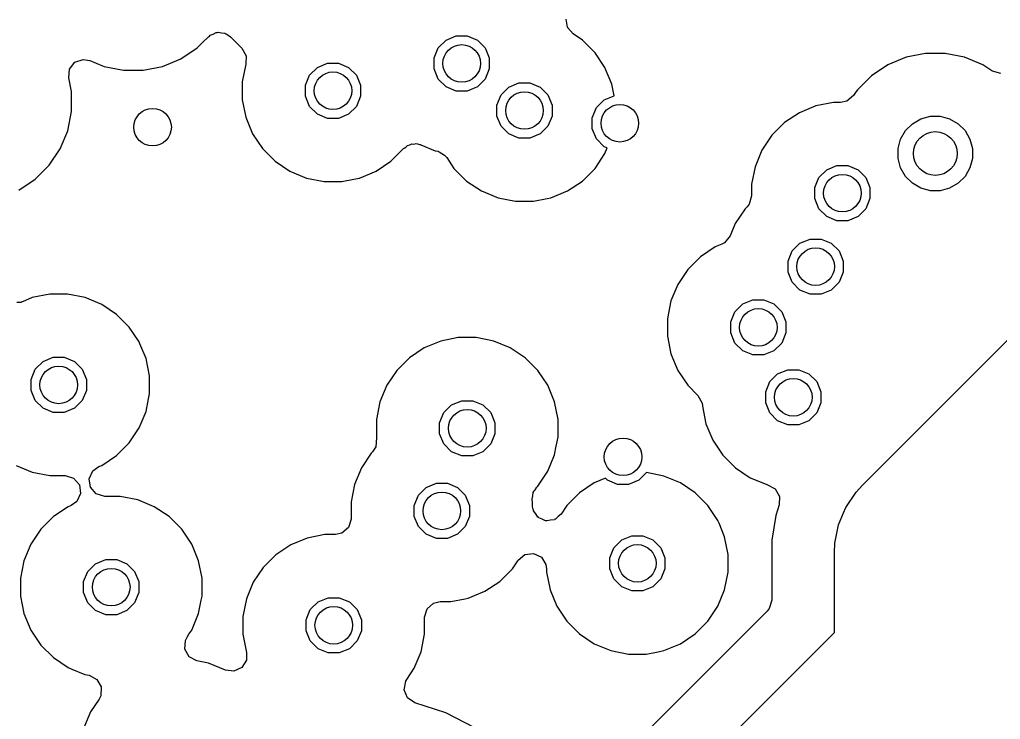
# Model space of a CAD drawing. Header units: inches. Extents: x 5.12 to 6.15, y -4.12 to -1.79.
# Drawn here: x 5.5452 to 5.8537, y -3.2336 to -3.0134 of the extents above; entities that cross this region are included whole.
import ezdxf

# ---------------------------------------------------------------- set-up
doc = ezdxf.new("R2010")
doc.units = ezdxf.units.IN
doc.header["$MEASUREMENT"] = 0
doc.layers.add('In2.Cu', color=33, linetype='CONTINUOUS', true_color=0xce7d2c)

msp = doc.modelspace()

# ---------------------------------------------------------------- linework, layer by layer
at = {"layer": 'In2.Cu', "linetype": 'CONTINUOUS'}
for p, q in [((5.71736, -3.01451), (5.71714, -3.01328)), ((5.60734, -3.01747), (5.60767, -3.01734)), ((5.60767, -3.01734), (5.60869, -3.01756)), ((5.71751, -3.01575), (5.71736, -3.01451)), ((5.7176, -3.01585), (5.71751, -3.01575)), ((5.71762, -3.01598), (5.7176, -3.01585)), ((5.71848, -3.0169), (5.71762, -3.01598)), ((5.71928, -3.01786), (5.71848, -3.0169)), ((5.81028, -3.15991), (5.95386, -3.01633)), ((5.60274, -3.02059), (5.60457, -3.01876)), ((5.60457, -3.01876), (5.60488, -3.01859)), ((5.60488, -3.01859), (5.60509, -3.0183)), ((5.60509, -3.0183), (5.60607, -3.01794)), ((5.60607, -3.01794), (5.60698, -3.01744)), ((5.60698, -3.01744), (5.60734, -3.01747)), ((5.60869, -3.01756), (5.60972, -3.01764)), ((5.60972, -3.01764), (5.61008, -3.01787)), ((5.61008, -3.01787), (5.61036, -3.01793)), ((5.61036, -3.01793), (5.61147, -3.01876)), ((5.61147, -3.01876), (5.61512, -3.02241)), ((5.67689, -3.02224), (5.67933, -3.0198)), ((5.67933, -3.0198), (5.68252, -3.01848)), ((5.68252, -3.01848), (5.68598, -3.01848)), ((5.68598, -3.01848), (5.68917, -3.0198)), ((5.68917, -3.0198), (5.69162, -3.02224)), ((5.72221, -3.01981), (5.71928, -3.01786)), ((5.72619, -3.02379), (5.72221, -3.01981)), ((5.59588, -3.02573), (5.60104, -3.02228)), ((5.60104, -3.02228), (5.60274, -3.02059)), ((5.61512, -3.02241), (5.61644, -3.02483)), ((5.67556, -3.02544), (5.67689, -3.02224)), ((5.69162, -3.02224), (5.69294, -3.02544)), ((5.56258, -3.02681), (5.56518, -3.0259)), ((5.56518, -3.0259), (5.56731, -3.02626)), ((5.56731, -3.02626), (5.57121, -3.02788)), ((5.59014, -3.02811), (5.59588, -3.02573)), ((5.61644, -3.02483), (5.61634, -3.02728)), ((5.67556, -3.02889), (5.67556, -3.02544)), ((5.69294, -3.02544), (5.69294, -3.02889)), ((5.72931, -3.02847), (5.72619, -3.02379)), ((5.72619, -3.02379), (5.72619, -3.02379)), ((5.82403, -3.02521), (5.81829, -3.02759)), ((5.83012, -3.024), (5.82403, -3.02521)), ((5.82403, -3.02521), (5.82403, -3.02521)), ((5.83632, -3.024), (5.83012, -3.024)), ((5.83012, -3.024), (5.83012, -3.024)), ((5.84241, -3.02521), (5.83632, -3.024)), ((5.83632, -3.024), (5.83632, -3.024)), ((5.84815, -3.02759), (5.84241, -3.02521)), ((5.84241, -3.02521), (5.84241, -3.02521)), ((5.56065, -3.03173), (5.56089, -3.02899)), ((5.56089, -3.02899), (5.56258, -3.02681)), ((5.57121, -3.02788), (5.57176, -3.02811)), ((5.57176, -3.02811), (5.57785, -3.02932)), ((5.57785, -3.02932), (5.57785, -3.02932)), ((5.57785, -3.02932), (5.57785, -3.02932)), ((5.57785, -3.02932), (5.58405, -3.02932)), ((5.58405, -3.02932), (5.59014, -3.02811)), ((5.58405, -3.02932), (5.58405, -3.02932)), ((5.6163, -3.02743), (5.6152, -3.03295)), ((5.61634, -3.02728), (5.6163, -3.02743)), ((5.6364, -3.03084), (5.63884, -3.0284)), ((5.63884, -3.0284), (5.64204, -3.02708)), ((5.64204, -3.02708), (5.64549, -3.02708)), ((5.64549, -3.02708), (5.64869, -3.0284)), ((5.64869, -3.0284), (5.65113, -3.03084)), ((5.67689, -3.03209), (5.67556, -3.02889)), ((5.69294, -3.02889), (5.69162, -3.03209)), ((5.72951, -3.02895), (5.72931, -3.02847)), ((5.72931, -3.02847), (5.72931, -3.02847)), ((5.73147, -3.03367), (5.72951, -3.02895)), ((5.81829, -3.02759), (5.81313, -3.03104)), ((5.81829, -3.02759), (5.81829, -3.02759)), ((5.85105, -3.02953), (5.84815, -3.02759)), ((5.84815, -3.02759), (5.84815, -3.02759)), ((5.8512, -3.02963), (5.85105, -3.02953)), ((5.85385, -3.03035), (5.8512, -3.02963)), ((5.56151, -3.03605), (5.56065, -3.03173)), ((5.63508, -3.03404), (5.6364, -3.03084)), ((5.65113, -3.03084), (5.65245, -3.03404)), ((5.67933, -3.03453), (5.67689, -3.03209)), ((5.69162, -3.03209), (5.68917, -3.03453)), ((5.81313, -3.03104), (5.80874, -3.03543)), ((5.81313, -3.03104), (5.81313, -3.03104)), ((5.6152, -3.03295), (5.6152, -3.03295)), ((5.6152, -3.03295), (5.6152, -3.03858)), ((5.63508, -3.03749), (5.63508, -3.03404)), ((5.65245, -3.03404), (5.65245, -3.03749)), ((5.68252, -3.03585), (5.67933, -3.03453)), ((5.68598, -3.03585), (5.68252, -3.03585)), ((5.68917, -3.03453), (5.68598, -3.03585)), ((5.69663, -3.03708), (5.69908, -3.03463)), ((5.69908, -3.03463), (5.70227, -3.03331)), ((5.70227, -3.03331), (5.70573, -3.03331)), ((5.70573, -3.03331), (5.70892, -3.03463)), ((5.70892, -3.03463), (5.71137, -3.03708)), ((5.7322, -3.03734), (5.73147, -3.03367)), ((5.73147, -3.03367), (5.73147, -3.03367)), ((5.73147, -3.03367), (5.73147, -3.03367)), ((5.80874, -3.03543), (5.80833, -3.03605)), ((5.56151, -3.04225), (5.56151, -3.03605)), ((5.56151, -3.03605), (5.56151, -3.03605)), ((5.6152, -3.03858), (5.6152, -3.03858)), ((5.6152, -3.03858), (5.6152, -3.03858)), ((5.6152, -3.03858), (5.6163, -3.0441)), ((5.6364, -3.04069), (5.63508, -3.03749)), ((5.65245, -3.03749), (5.65113, -3.04069)), ((5.69531, -3.04027), (5.69663, -3.03708)), ((5.71137, -3.03708), (5.71269, -3.04027)), ((5.72663, -3.04108), (5.72908, -3.03863)), ((5.72908, -3.03863), (5.7322, -3.03734)), ((5.80751, -3.03727), (5.8054, -3.03903)), ((5.80833, -3.03605), (5.80751, -3.03727)), ((5.63884, -3.04313), (5.6364, -3.04069)), ((5.65113, -3.04069), (5.64869, -3.04313)), ((5.69531, -3.04373), (5.69531, -3.04027)), ((5.71269, -3.04027), (5.71269, -3.04373)), ((5.72531, -3.04427), (5.72663, -3.04108)), ((5.79567, -3.04053), (5.79047, -3.04269)), ((5.80119, -3.03944), (5.79567, -3.04053)), ((5.79567, -3.04053), (5.79567, -3.04053)), ((5.80345, -3.03944), (5.80119, -3.03944)), ((5.8054, -3.03903), (5.80345, -3.03944)), ((5.5603, -3.04834), (5.56151, -3.04225)), ((5.6163, -3.0441), (5.6163, -3.0441)), ((5.6163, -3.0441), (5.61845, -3.04929)), ((5.64204, -3.04445), (5.63884, -3.04313)), ((5.64549, -3.04445), (5.64204, -3.04445)), ((5.64869, -3.04313), (5.64549, -3.04445)), ((5.69663, -3.04692), (5.69531, -3.04373)), ((5.71269, -3.04373), (5.71137, -3.04692)), ((5.72531, -3.04773), (5.72531, -3.04427)), ((5.79047, -3.04269), (5.78579, -3.04581)), ((5.79047, -3.04269), (5.79047, -3.04269)), ((5.82603, -3.04615), (5.8287, -3.04461)), ((5.8287, -3.04461), (5.83168, -3.04381)), ((5.83168, -3.04381), (5.83476, -3.04381)), ((5.83476, -3.04381), (5.83774, -3.04461)), ((5.83774, -3.04461), (5.84041, -3.04615)), ((5.69908, -3.04937), (5.69663, -3.04692)), ((5.71137, -3.04692), (5.70892, -3.04937)), ((5.72663, -3.05092), (5.72531, -3.04773)), ((5.78579, -3.04581), (5.78181, -3.04979)), ((5.78579, -3.04581), (5.78579, -3.04581)), ((5.82385, -3.04833), (5.82603, -3.04615)), ((5.84041, -3.04615), (5.84259, -3.04833)), ((5.55792, -3.05408), (5.5603, -3.04834)), ((5.61845, -3.04929), (5.61845, -3.04929)), ((5.61845, -3.04929), (5.62158, -3.05397)), ((5.70227, -3.05069), (5.69908, -3.04937)), ((5.70573, -3.05069), (5.70227, -3.05069)), ((5.70892, -3.04937), (5.70573, -3.05069)), ((5.72908, -3.05337), (5.72663, -3.05092)), ((5.78181, -3.04979), (5.77869, -3.05447)), ((5.78181, -3.04979), (5.78181, -3.04979)), ((5.82151, -3.05398), (5.82231, -3.051)), ((5.82231, -3.051), (5.82385, -3.04833)), ((5.84259, -3.04833), (5.84413, -3.051)), ((5.84413, -3.051), (5.84493, -3.05398)), ((5.55447, -3.05924), (5.55792, -3.05408)), ((5.62158, -3.05397), (5.62158, -3.05397)), ((5.62158, -3.05397), (5.62556, -3.05795)), ((5.66197, -3.05795), (5.66595, -3.05397)), ((5.66595, -3.05397), (5.6661, -3.05382)), ((5.66595, -3.05397), (5.66595, -3.05397)), ((5.6661, -3.05382), (5.66672, -3.05348)), ((5.66672, -3.05348), (5.66723, -3.05298)), ((5.66723, -3.05298), (5.66791, -3.05284)), ((5.66791, -3.05284), (5.66851, -3.05251)), ((5.66851, -3.05251), (5.66922, -3.05256)), ((5.66922, -3.05256), (5.66992, -3.05241)), ((5.66992, -3.05241), (5.67111, -3.05269)), ((5.67111, -3.05269), (5.67126, -3.0527)), ((5.67126, -3.0527), (5.67128, -3.05271)), ((5.67128, -3.05271), (5.67135, -3.05274)), ((5.67135, -3.05274), (5.67592, -3.05463)), ((5.73004, -3.05376), (5.72908, -3.05337)), ((5.72931, -3.05553), (5.73004, -3.05376)), ((5.82151, -3.05706), (5.82151, -3.05398)), ((5.84493, -3.05398), (5.84493, -3.05706)), ((5.67592, -3.05463), (5.67683, -3.05481)), ((5.67683, -3.05481), (5.67721, -3.05496)), ((5.67721, -3.05496), (5.678, -3.05555)), ((5.678, -3.05555), (5.67887, -3.05601)), ((5.67887, -3.05601), (5.67934, -3.05656)), ((5.67934, -3.05656), (5.67941, -3.05661)), ((5.67941, -3.05661), (5.67943, -3.05667)), ((5.67943, -3.05667), (5.67954, -3.05681)), ((5.67954, -3.05681), (5.68181, -3.06021)), ((5.72619, -3.06021), (5.72931, -3.05553)), ((5.77869, -3.05447), (5.77653, -3.05967)), ((5.77869, -3.05447), (5.77869, -3.05447)), ((5.82231, -3.06004), (5.82151, -3.05706)), ((5.84493, -3.05706), (5.84413, -3.06004)), ((5.55008, -3.06363), (5.55447, -3.05924)), ((5.62556, -3.05795), (5.62556, -3.05795)), ((5.62556, -3.05795), (5.63023, -3.06108)), ((5.65729, -3.06108), (5.66197, -3.05795)), ((5.68181, -3.06021), (5.68579, -3.06419)), ((5.72221, -3.06419), (5.72619, -3.06021)), ((5.77653, -3.05967), (5.77544, -3.06519)), ((5.77653, -3.05967), (5.77653, -3.05967)), ((5.79908, -3.06063), (5.80227, -3.05931)), ((5.80227, -3.05931), (5.80573, -3.05931)), ((5.80573, -3.05931), (5.80892, -3.06063)), ((5.82385, -3.06271), (5.82231, -3.06004)), ((5.84413, -3.06004), (5.84259, -3.06271)), ((5.54492, -3.06708), (5.55008, -3.06363)), ((5.63023, -3.06108), (5.63023, -3.06108)), ((5.63023, -3.06108), (5.63023, -3.06108)), ((5.63023, -3.06108), (5.63543, -3.06323)), ((5.63543, -3.06323), (5.63543, -3.06323)), ((5.63543, -3.06323), (5.63543, -3.06323)), ((5.63543, -3.06323), (5.64095, -3.06433)), ((5.64658, -3.06433), (5.65029, -3.06359)), ((5.65029, -3.06359), (5.6521, -3.06323)), ((5.6521, -3.06323), (5.65729, -3.06108)), ((5.79531, -3.06627), (5.79663, -3.06308)), ((5.79663, -3.06308), (5.79908, -3.06063)), ((5.80892, -3.06063), (5.81137, -3.06308)), ((5.81137, -3.06308), (5.81269, -3.06627)), ((5.82603, -3.06489), (5.82385, -3.06271)), ((5.84259, -3.06271), (5.84041, -3.06489)), ((5.64095, -3.06433), (5.64095, -3.06433)), ((5.64095, -3.06433), (5.64658, -3.06433)), ((5.68579, -3.06419), (5.68579, -3.06419)), ((5.68579, -3.06419), (5.69047, -3.06731)), ((5.71753, -3.06731), (5.72221, -3.06419)), ((5.77544, -3.06519), (5.77544, -3.06886)), ((5.79531, -3.06973), (5.79531, -3.06627)), ((5.81269, -3.06627), (5.81269, -3.06973)), ((5.8287, -3.06643), (5.82603, -3.06489)), ((5.83168, -3.06723), (5.8287, -3.06643)), ((5.83774, -3.06643), (5.83476, -3.06723)), ((5.84041, -3.06489), (5.83774, -3.06643)), ((5.69047, -3.06731), (5.69047, -3.06731)), ((5.69047, -3.06731), (5.69047, -3.06731)), ((5.69047, -3.06731), (5.69567, -3.06947)), ((5.69567, -3.06947), (5.69567, -3.06947)), ((5.69567, -3.06947), (5.69567, -3.06947)), ((5.69567, -3.06947), (5.70119, -3.07056)), ((5.70681, -3.07056), (5.71113, -3.0697)), ((5.71113, -3.0697), (5.71233, -3.06947)), ((5.71233, -3.06947), (5.71753, -3.06731)), ((5.77544, -3.06886), (5.77466, -3.0715)), ((5.79663, -3.07292), (5.79531, -3.06973)), ((5.81269, -3.06973), (5.81137, -3.07292)), ((5.83476, -3.06723), (5.83168, -3.06723)), ((5.70119, -3.07056), (5.70119, -3.07056)), ((5.70119, -3.07056), (5.70681, -3.07056)), ((5.7734, -3.07292), (5.77028, -3.0776)), ((5.77401, -3.07231), (5.7734, -3.07292)), ((5.7734, -3.07292), (5.7734, -3.07292)), ((5.77466, -3.0715), (5.77401, -3.07231)), ((5.79908, -3.07537), (5.79663, -3.07292)), ((5.81137, -3.07292), (5.80892, -3.07537)), ((5.80227, -3.07669), (5.79908, -3.07537)), ((5.80892, -3.07537), (5.80573, -3.07669)), ((5.77028, -3.0776), (5.76868, -3.08145)), ((5.77028, -3.0776), (5.77028, -3.0776)), ((5.80573, -3.07669), (5.80227, -3.07669)), ((5.76868, -3.08145), (5.76696, -3.08359)), ((5.76403, -3.08492), (5.75935, -3.08805)), ((5.76604, -3.08409), (5.76403, -3.08492)), ((5.76403, -3.08492), (5.76403, -3.08492)), ((5.76696, -3.08359), (5.76604, -3.08409)), ((5.78823, -3.0862), (5.79067, -3.08376)), ((5.79067, -3.08376), (5.79386, -3.08244)), ((5.79386, -3.08244), (5.79732, -3.08244)), ((5.79732, -3.08244), (5.80051, -3.08376)), ((5.80051, -3.08376), (5.80296, -3.0862)), ((5.75935, -3.08805), (5.75537, -3.09203)), ((5.75935, -3.08805), (5.75935, -3.08805)), ((5.7869, -3.0894), (5.78823, -3.0862)), ((5.80296, -3.0862), (5.80428, -3.0894)), ((5.7869, -3.09285), (5.7869, -3.0894)), ((5.80428, -3.0894), (5.80428, -3.09285)), ((5.75537, -3.09203), (5.75225, -3.09671)), ((5.75537, -3.09203), (5.75537, -3.09203)), ((5.78823, -3.09605), (5.7869, -3.09285)), ((5.80428, -3.09285), (5.80296, -3.09605)), ((5.75225, -3.09671), (5.75009, -3.1019)), ((5.75225, -3.09671), (5.75225, -3.09671)), ((5.79067, -3.09849), (5.78823, -3.09605)), ((5.80296, -3.09605), (5.80051, -3.09849)), ((5.55467, -3.09978), (5.54915, -3.10088)), ((5.56029, -3.09978), (5.55467, -3.09978)), ((5.55467, -3.09978), (5.55467, -3.09978)), ((5.56581, -3.10088), (5.56029, -3.09978)), ((5.56029, -3.09978), (5.56029, -3.09978)), ((5.79386, -3.09981), (5.79067, -3.09849)), ((5.79732, -3.09981), (5.79386, -3.09981)), ((5.80051, -3.09849), (5.79732, -3.09981)), ((5.54552, -3.10237), (5.54429, -3.10243)), ((5.54564, -3.10229), (5.54552, -3.10237)), ((5.54579, -3.10227), (5.54564, -3.10229)), ((5.54702, -3.10176), (5.54579, -3.10227)), ((5.54915, -3.10088), (5.54702, -3.10176)), ((5.54915, -3.10088), (5.54915, -3.10088)), ((5.54915, -3.10088), (5.54915, -3.10088)), ((5.54915, -3.10088), (5.54915, -3.10088)), ((5.57101, -3.10303), (5.56581, -3.10088)), ((5.56581, -3.10088), (5.56581, -3.10088)), ((5.57569, -3.10616), (5.57101, -3.10303)), ((5.57101, -3.10303), (5.57101, -3.10303)), ((5.75009, -3.1019), (5.749, -3.10742)), ((5.75009, -3.1019), (5.75009, -3.1019)), ((5.77019, -3.10531), (5.77264, -3.10287)), ((5.77264, -3.10287), (5.77583, -3.10155)), ((5.77583, -3.10155), (5.77929, -3.10155)), ((5.77929, -3.10155), (5.78248, -3.10287)), ((5.78248, -3.10287), (5.78492, -3.10531)), ((5.57967, -3.11014), (5.57569, -3.10616)), ((5.57569, -3.10616), (5.57569, -3.10616)), ((5.76887, -3.10851), (5.77019, -3.10531)), ((5.78492, -3.10531), (5.78625, -3.10851)), ((5.749, -3.10742), (5.749, -3.10742)), ((5.749, -3.10742), (5.749, -3.11305)), ((5.76887, -3.11196), (5.76887, -3.10851)), ((5.78625, -3.10851), (5.78625, -3.11196)), ((5.58279, -3.11482), (5.57967, -3.11014)), ((5.57967, -3.11014), (5.57967, -3.11014)), ((5.749, -3.11305), (5.749, -3.11305)), ((5.749, -3.11305), (5.749, -3.11305)), ((5.749, -3.11305), (5.75009, -3.11857)), ((5.77019, -3.11516), (5.76887, -3.11196)), ((5.78625, -3.11196), (5.78492, -3.11516)), ((5.58302, -3.11537), (5.58279, -3.11482)), ((5.58279, -3.11482), (5.58279, -3.11482)), ((5.58495, -3.12001), (5.58302, -3.11537)), ((5.67767, -3.11453), (5.67247, -3.11669)), ((5.68319, -3.11344), (5.67767, -3.11453)), ((5.67767, -3.11453), (5.67767, -3.11453)), ((5.68881, -3.11344), (5.68319, -3.11344)), ((5.68319, -3.11344), (5.68319, -3.11344)), ((5.69433, -3.11453), (5.68881, -3.11344)), ((5.68881, -3.11344), (5.68881, -3.11344)), ((5.69953, -3.11669), (5.69433, -3.11453)), ((5.69433, -3.11453), (5.69433, -3.11453)), ((5.77264, -3.1176), (5.77019, -3.11516)), ((5.78492, -3.11516), (5.78248, -3.1176)), ((5.67247, -3.11669), (5.66779, -3.11981)), ((5.67247, -3.11669), (5.67247, -3.11669)), ((5.70421, -3.11981), (5.69953, -3.11669)), ((5.69953, -3.11669), (5.69953, -3.11669)), ((5.75009, -3.11857), (5.75009, -3.11857)), ((5.75009, -3.11857), (5.75225, -3.12377)), ((5.77583, -3.11892), (5.77264, -3.1176)), ((5.77929, -3.11892), (5.77583, -3.11892)), ((5.78248, -3.1176), (5.77929, -3.11892)), ((5.55011, -3.12343), (5.55256, -3.12098)), ((5.55256, -3.12098), (5.55575, -3.11966)), ((5.55575, -3.11966), (5.55921, -3.11966)), ((5.55921, -3.11966), (5.5624, -3.12098)), ((5.5624, -3.12098), (5.56485, -3.12343)), ((5.58495, -3.12002), (5.58495, -3.12001)), ((5.58604, -3.12553), (5.58495, -3.12002)), ((5.58495, -3.12002), (5.58495, -3.12002)), ((5.66779, -3.11981), (5.66381, -3.12379)), ((5.66779, -3.11981), (5.66779, -3.11981)), ((5.70819, -3.12379), (5.70421, -3.11981)), ((5.70421, -3.11981), (5.70421, -3.11981)), ((5.54879, -3.12662), (5.55011, -3.12343)), ((5.56485, -3.12343), (5.56617, -3.12662)), ((5.66381, -3.12379), (5.66069, -3.12847)), ((5.66381, -3.12379), (5.66381, -3.12379)), ((5.71131, -3.12847), (5.70819, -3.12379)), ((5.70819, -3.12379), (5.70819, -3.12379)), ((5.75225, -3.12377), (5.75225, -3.12377)), ((5.75225, -3.12377), (5.75537, -3.12844)), ((5.7812, -3.12732), (5.78364, -3.12488)), ((5.78364, -3.12488), (5.78684, -3.12356)), ((5.78684, -3.12356), (5.79029, -3.12356)), ((5.79029, -3.12356), (5.79348, -3.12488)), ((5.79348, -3.12488), (5.79593, -3.12732)), ((5.54879, -3.13007), (5.54879, -3.12662)), ((5.56617, -3.12662), (5.56617, -3.13007)), ((5.58604, -3.13116), (5.58604, -3.12553)), ((5.66069, -3.12847), (5.65853, -3.13367)), ((5.66069, -3.12847), (5.66069, -3.12847)), ((5.71347, -3.13367), (5.71131, -3.12847)), ((5.71131, -3.12847), (5.71131, -3.12847)), ((5.71131, -3.12847), (5.71131, -3.12847)), ((5.75537, -3.12844), (5.75537, -3.12844)), ((5.75537, -3.12844), (5.75857, -3.13164)), ((5.77988, -3.13052), (5.7812, -3.12732)), ((5.79593, -3.12732), (5.79725, -3.13052)), ((5.55011, -3.13327), (5.54879, -3.13007)), ((5.56617, -3.13007), (5.56485, -3.13327)), ((5.58573, -3.13273), (5.58604, -3.13116)), ((5.77988, -3.13397), (5.77988, -3.13052)), ((5.79725, -3.13052), (5.79725, -3.13397)), ((5.55256, -3.13571), (5.55011, -3.13327)), ((5.56485, -3.13327), (5.5624, -3.13571)), ((5.58495, -3.13668), (5.58573, -3.13273)), ((5.65853, -3.13367), (5.65744, -3.13919)), ((5.65853, -3.13367), (5.65853, -3.13367)), ((5.67863, -3.13708), (5.68108, -3.13463)), ((5.68108, -3.13463), (5.68427, -3.13331)), ((5.68427, -3.13331), (5.68773, -3.13331)), ((5.68773, -3.13331), (5.69092, -3.13463)), ((5.69092, -3.13463), (5.69337, -3.13708)), ((5.71456, -3.13919), (5.71347, -3.13367)), ((5.71347, -3.13367), (5.71347, -3.13367)), ((5.71347, -3.13367), (5.71347, -3.13367)), ((5.75857, -3.13164), (5.75989, -3.13406)), ((5.75989, -3.13406), (5.75997, -3.13482)), ((5.7812, -3.13717), (5.77988, -3.13397)), ((5.79725, -3.13397), (5.79593, -3.13717)), ((5.55575, -3.13703), (5.55256, -3.13571)), ((5.55921, -3.13703), (5.55575, -3.13703)), ((5.5624, -3.13571), (5.55921, -3.13703)), ((5.58279, -3.14188), (5.58495, -3.13668)), ((5.67731, -3.14027), (5.67863, -3.13708)), ((5.69337, -3.13708), (5.69469, -3.14027)), ((5.75997, -3.13482), (5.75998, -3.13482)), ((5.75998, -3.13482), (5.76, -3.13506)), ((5.76, -3.13506), (5.7611, -3.14058)), ((5.78364, -3.13961), (5.7812, -3.13717)), ((5.79593, -3.13717), (5.79348, -3.13961)), ((5.65744, -3.13919), (5.65744, -3.14481)), ((5.67731, -3.14373), (5.67731, -3.14027)), ((5.69469, -3.14027), (5.69469, -3.14373)), ((5.71456, -3.14481), (5.71456, -3.13919)), ((5.7611, -3.14058), (5.7611, -3.14058)), ((5.7611, -3.14058), (5.76325, -3.14577)), ((5.78684, -3.14093), (5.78364, -3.13961)), ((5.79348, -3.13961), (5.79029, -3.14093)), ((5.57967, -3.14655), (5.58279, -3.14188)), ((5.67863, -3.14692), (5.67731, -3.14373)), ((5.69469, -3.14373), (5.69337, -3.14692)), ((5.79029, -3.14093), (5.78684, -3.14093)), ((5.57569, -3.15053), (5.57967, -3.14655)), ((5.65748, -3.14505), (5.65724, -3.14779)), ((5.65744, -3.14481), (5.65748, -3.14505)), ((5.68108, -3.14937), (5.67863, -3.14692)), ((5.69337, -3.14692), (5.69092, -3.14937)), ((5.71401, -3.14761), (5.71456, -3.14481)), ((5.76325, -3.14577), (5.76325, -3.14577)), ((5.76325, -3.14577), (5.76638, -3.15045)), ((5.65581, -3.14979), (5.65269, -3.15447)), ((5.65615, -3.14946), (5.65581, -3.14979)), ((5.65724, -3.14779), (5.65615, -3.14946)), ((5.68427, -3.15069), (5.68108, -3.14937)), ((5.69092, -3.14937), (5.68773, -3.15069)), ((5.71347, -3.15033), (5.71401, -3.14761)), ((5.57101, -3.15366), (5.57569, -3.15053)), ((5.68773, -3.15069), (5.68427, -3.15069)), ((5.71131, -3.15553), (5.71347, -3.15033)), ((5.76638, -3.15045), (5.76638, -3.15045)), ((5.76638, -3.15045), (5.77036, -3.15443)), ((5.54405, -3.1537), (5.54915, -3.15581)), ((5.54915, -3.15581), (5.54915, -3.15581)), ((5.54915, -3.15581), (5.54915, -3.15581)), ((5.54915, -3.15581), (5.55467, -3.15691)), ((5.56711, -3.15786), (5.56826, -3.15536)), ((5.56826, -3.15536), (5.57008, -3.15404)), ((5.57008, -3.15404), (5.57069, -3.15379)), ((5.57069, -3.15379), (5.57101, -3.15366)), ((5.65269, -3.15447), (5.65053, -3.15967)), ((5.65269, -3.15447), (5.65269, -3.15447)), ((5.70819, -3.16021), (5.71131, -3.15553)), ((5.74234, -3.15594), (5.73992, -3.15837)), ((5.74783, -3.15703), (5.74234, -3.15594)), ((5.77036, -3.15443), (5.77036, -3.15443)), ((5.77036, -3.15443), (5.77503, -3.15756)), ((5.55467, -3.15691), (5.55953, -3.15691)), ((5.55953, -3.15691), (5.56217, -3.15768)), ((5.56217, -3.15768), (5.56398, -3.15976)), ((5.56751, -3.16058), (5.56711, -3.15786)), ((5.67308, -3.16063), (5.67627, -3.15931)), ((5.67627, -3.15931), (5.67973, -3.15931)), ((5.67973, -3.15931), (5.68292, -3.16063)), ((5.72597, -3.15919), (5.72129, -3.16231)), ((5.72946, -3.15774), (5.72597, -3.15919)), ((5.72597, -3.15919), (5.72597, -3.15919)), ((5.73008, -3.15837), (5.72946, -3.15774)), ((5.73327, -3.15969), (5.73008, -3.15837)), ((5.73992, -3.15837), (5.73673, -3.15969)), ((5.75303, -3.15919), (5.74783, -3.15703)), ((5.74783, -3.15703), (5.74783, -3.15703)), ((5.75771, -3.16231), (5.75303, -3.15919)), ((5.75303, -3.15919), (5.75303, -3.15919)), ((5.77503, -3.15756), (5.77503, -3.15756)), ((5.77503, -3.15756), (5.77534, -3.15768)), ((5.77534, -3.15768), (5.78023, -3.15971)), ((5.56398, -3.15976), (5.56437, -3.16249)), ((5.56931, -3.16266), (5.56751, -3.16058)), ((5.65053, -3.15967), (5.64944, -3.16519)), ((5.65053, -3.15967), (5.65053, -3.15967)), ((5.67063, -3.16308), (5.67308, -3.16063)), ((5.68292, -3.16063), (5.68537, -3.16308)), ((5.70667, -3.16326), (5.70676, -3.16221)), ((5.70676, -3.16221), (5.70698, -3.16187)), ((5.70698, -3.16187), (5.70704, -3.16161)), ((5.70704, -3.16161), (5.70734, -3.16132)), ((5.70734, -3.16132), (5.70785, -3.16054)), ((5.70785, -3.16054), (5.70819, -3.16021)), ((5.72129, -3.16231), (5.71731, -3.16629)), ((5.72129, -3.16231), (5.72129, -3.16231)), ((5.73673, -3.15969), (5.73327, -3.15969)), ((5.76169, -3.16629), (5.75771, -3.16231)), ((5.75771, -3.16231), (5.75771, -3.16231)), ((5.78023, -3.15971), (5.78023, -3.15971)), ((5.78023, -3.15971), (5.78023, -3.15971)), ((5.78023, -3.15971), (5.78044, -3.15975)), ((5.78044, -3.15975), (5.78288, -3.16103)), ((5.78288, -3.16103), (5.78424, -3.16342)), ((5.80504, -3.16698), (5.80831, -3.16209)), ((5.80831, -3.16209), (5.81028, -3.15991)), ((5.56322, -3.16499), (5.5614, -3.1663)), ((5.56437, -3.16249), (5.56322, -3.16499)), ((5.57195, -3.16344), (5.56931, -3.16266)), ((5.57681, -3.16344), (5.57195, -3.16344)), ((5.58233, -3.16453), (5.57681, -3.16344)), ((5.57681, -3.16344), (5.57681, -3.16344)), ((5.58753, -3.16669), (5.58233, -3.16453)), ((5.58233, -3.16453), (5.58233, -3.16453)), ((5.64944, -3.16519), (5.64944, -3.17056)), ((5.66931, -3.16627), (5.67063, -3.16308)), ((5.68537, -3.16308), (5.68669, -3.16627)), ((5.70643, -3.1643), (5.70667, -3.16326)), ((5.70645, -3.16462), (5.70643, -3.1643)), ((5.70656, -3.16519), (5.70645, -3.16462)), ((5.70656, -3.16644), (5.70656, -3.16519)), ((5.78424, -3.16342), (5.78413, -3.16605)), ((5.56047, -3.16669), (5.55579, -3.16981)), ((5.5614, -3.1663), (5.56047, -3.16669)), ((5.56047, -3.16669), (5.56047, -3.16669)), ((5.59221, -3.16981), (5.58753, -3.16669)), ((5.58753, -3.16669), (5.58753, -3.16669)), ((5.66931, -3.16973), (5.66931, -3.16627)), ((5.68669, -3.16627), (5.68669, -3.16973)), ((5.70657, -3.16659), (5.70656, -3.16644)), ((5.70674, -3.16758), (5.70657, -3.16659)), ((5.70681, -3.1677), (5.70674, -3.16758)), ((5.70685, -3.16795), (5.70681, -3.1677)), ((5.70756, -3.16891), (5.70685, -3.16795)), ((5.71731, -3.16629), (5.7155, -3.169)), ((5.71731, -3.16629), (5.71731, -3.16629)), ((5.76481, -3.17097), (5.76169, -3.16629)), ((5.76169, -3.16629), (5.76169, -3.16629)), ((5.78413, -3.16605), (5.78302, -3.16948)), ((5.80279, -3.17241), (5.80438, -3.16857)), ((5.80438, -3.16857), (5.80504, -3.16698)), ((5.55579, -3.16981), (5.55181, -3.17379)), ((5.55579, -3.16981), (5.55579, -3.16981)), ((5.59619, -3.17379), (5.59221, -3.16981)), ((5.59221, -3.16981), (5.59221, -3.16981)), ((5.64944, -3.17056), (5.64866, -3.17319)), ((5.67063, -3.17292), (5.66931, -3.16973)), ((5.68669, -3.16973), (5.68537, -3.17292)), ((5.70818, -3.16992), (5.70756, -3.16891)), ((5.70836, -3.17001), (5.70818, -3.16992)), ((5.70848, -3.17017), (5.70836, -3.17001)), ((5.70959, -3.17059), (5.70848, -3.17017)), ((5.71066, -3.17111), (5.70959, -3.17059)), ((5.71086, -3.17108), (5.71066, -3.17111)), ((5.71105, -3.17115), (5.71086, -3.17108)), ((5.71221, -3.17091), (5.71105, -3.17115)), ((5.71339, -3.17076), (5.71221, -3.17091)), ((5.71355, -3.17064), (5.71339, -3.17076)), ((5.71374, -3.1706), (5.71355, -3.17064)), ((5.71459, -3.16976), (5.71374, -3.1706)), ((5.7155, -3.169), (5.71459, -3.16976)), ((5.7652, -3.17191), (5.76481, -3.17097)), ((5.76481, -3.17097), (5.76481, -3.17097)), ((5.78302, -3.16948), (5.78179, -3.17721)), ((5.55181, -3.17379), (5.54869, -3.17847)), ((5.55181, -3.17379), (5.55181, -3.17379)), ((5.59931, -3.17847), (5.59619, -3.17379)), ((5.59619, -3.17379), (5.59619, -3.17379)), ((5.64866, -3.17319), (5.64658, -3.175)), ((5.67308, -3.17537), (5.67063, -3.17292)), ((5.68537, -3.17292), (5.68292, -3.17537)), ((5.76697, -3.17617), (5.7652, -3.17191)), ((5.80164, -3.17818), (5.80279, -3.17241)), ((5.63567, -3.17653), (5.63047, -3.17869)), ((5.64119, -3.17544), (5.63567, -3.17653)), ((5.63567, -3.17653), (5.63567, -3.17653)), ((5.64456, -3.17544), (5.64119, -3.17544)), ((5.64658, -3.175), (5.64456, -3.17544)), ((5.67627, -3.17669), (5.67308, -3.17537)), ((5.67973, -3.17669), (5.67627, -3.17669)), ((5.68292, -3.17537), (5.67973, -3.17669)), ((5.73213, -3.17958), (5.73458, -3.17713)), ((5.73458, -3.17713), (5.73777, -3.17581)), ((5.73777, -3.17581), (5.74123, -3.17581)), ((5.74123, -3.17581), (5.74442, -3.17713)), ((5.74442, -3.17713), (5.74687, -3.17958)), ((5.76806, -3.18169), (5.76697, -3.17617)), ((5.76697, -3.17617), (5.76697, -3.17617)), ((5.76697, -3.17617), (5.76697, -3.17617)), ((5.78179, -3.17721), (5.78179, -3.19609)), ((5.54869, -3.17847), (5.54653, -3.18367)), ((5.54869, -3.17847), (5.54869, -3.17847)), ((5.59954, -3.17903), (5.59931, -3.17847)), ((5.59931, -3.17847), (5.59931, -3.17847)), ((5.60147, -3.18367), (5.59954, -3.17903)), ((5.63047, -3.17869), (5.62579, -3.18181)), ((5.63047, -3.17869), (5.63047, -3.17869)), ((5.73081, -3.18277), (5.73213, -3.17958)), ((5.74687, -3.17958), (5.74819, -3.18277)), ((5.8015, -3.18112), (5.80164, -3.17818)), ((5.54653, -3.18367), (5.54544, -3.18919)), ((5.54653, -3.18367), (5.54653, -3.18367)), ((5.56908, -3.18463), (5.57227, -3.18331)), ((5.57227, -3.18331), (5.57573, -3.18331)), ((5.57573, -3.18331), (5.57892, -3.18463)), ((5.60256, -3.18919), (5.60147, -3.18367)), ((5.60147, -3.18367), (5.60147, -3.18367)), ((5.60147, -3.18367), (5.60147, -3.18367)), ((5.62579, -3.18181), (5.62181, -3.18579)), ((5.62579, -3.18181), (5.62579, -3.18181)), ((5.70019, -3.18621), (5.70188, -3.18367)), ((5.70188, -3.18367), (5.702, -3.1835)), ((5.702, -3.1835), (5.70411, -3.18174)), ((5.70411, -3.18174), (5.70684, -3.18139)), ((5.70684, -3.18139), (5.70932, -3.18258)), ((5.70932, -3.18258), (5.71076, -3.18492)), ((5.73081, -3.18623), (5.73081, -3.18277)), ((5.74819, -3.18277), (5.74819, -3.18623)), ((5.76806, -3.18731), (5.76806, -3.18169)), ((5.76806, -3.18169), (5.76806, -3.18169)), ((5.8015, -3.20627), (5.8015, -3.18112)), ((5.56531, -3.19027), (5.56663, -3.18708)), ((5.56663, -3.18708), (5.56908, -3.18463)), ((5.57892, -3.18463), (5.58137, -3.18708)), ((5.58137, -3.18708), (5.58269, -3.19027)), ((5.62181, -3.18579), (5.61869, -3.19047)), ((5.62181, -3.18579), (5.62181, -3.18579)), ((5.69621, -3.19019), (5.70019, -3.18621)), ((5.71076, -3.18492), (5.71094, -3.18621)), ((5.71094, -3.18621), (5.71094, -3.18731)), ((5.73213, -3.18942), (5.73081, -3.18623)), ((5.74819, -3.18623), (5.74687, -3.18942)), ((5.54544, -3.18919), (5.54544, -3.18919)), ((5.54544, -3.18919), (5.54544, -3.19481)), ((5.60256, -3.19481), (5.60256, -3.18919)), ((5.69153, -3.19331), (5.69621, -3.19019)), ((5.71094, -3.18731), (5.71094, -3.18731)), ((5.71094, -3.18731), (5.71094, -3.18731)), ((5.71094, -3.18731), (5.71203, -3.19283)), ((5.73458, -3.19187), (5.73213, -3.18942)), ((5.74687, -3.18942), (5.74442, -3.19187)), ((5.76697, -3.19283), (5.76806, -3.18731)), ((5.56531, -3.19373), (5.56531, -3.19027)), ((5.58269, -3.19027), (5.58269, -3.19373)), ((5.61869, -3.19047), (5.61653, -3.19567)), ((5.61869, -3.19047), (5.61869, -3.19047)), ((5.71203, -3.19283), (5.71203, -3.19283)), ((5.71203, -3.19283), (5.71419, -3.19803)), ((5.73777, -3.19319), (5.73458, -3.19187)), ((5.74123, -3.19319), (5.73777, -3.19319)), ((5.74442, -3.19187), (5.74123, -3.19319)), ((5.76481, -3.19803), (5.76697, -3.19283)), ((5.54544, -3.19481), (5.54544, -3.19481)), ((5.54544, -3.19481), (5.54544, -3.19481)), ((5.54544, -3.19481), (5.54653, -3.20033)), ((5.56663, -3.19692), (5.56531, -3.19373)), ((5.58269, -3.19373), (5.58137, -3.19692)), ((5.60147, -3.20033), (5.60231, -3.19609)), ((5.60231, -3.19609), (5.60256, -3.19481)), ((5.61653, -3.19567), (5.61544, -3.20119)), ((5.61653, -3.19567), (5.61653, -3.19567)), ((5.63908, -3.19663), (5.64227, -3.19531)), ((5.64227, -3.19531), (5.64573, -3.19531)), ((5.64573, -3.19531), (5.64892, -3.19663)), ((5.68081, -3.19656), (5.68531, -3.19567)), ((5.68531, -3.19567), (5.68633, -3.19547)), ((5.68633, -3.19547), (5.69153, -3.19331)), ((5.78179, -3.19609), (5.78102, -3.19873)), ((5.56908, -3.19937), (5.56663, -3.19692)), ((5.57227, -3.20069), (5.56908, -3.19937)), ((5.57892, -3.19937), (5.57573, -3.20069)), ((5.58137, -3.19692), (5.57892, -3.19937)), ((5.63531, -3.20227), (5.63663, -3.19908)), ((5.63663, -3.19908), (5.63908, -3.19663)), ((5.64892, -3.19663), (5.65137, -3.19908)), ((5.65137, -3.19908), (5.65269, -3.20227)), ((5.67256, -3.20144), (5.67334, -3.19881)), ((5.67334, -3.19881), (5.67542, -3.197)), ((5.67542, -3.197), (5.67744, -3.19656)), ((5.67744, -3.19656), (5.68081, -3.19656)), ((5.71419, -3.19803), (5.71419, -3.19803)), ((5.71419, -3.19803), (5.71731, -3.20271)), ((5.76169, -3.20271), (5.76481, -3.19803)), ((5.78102, -3.19873), (5.78036, -3.19954)), ((5.54653, -3.20033), (5.54653, -3.20033)), ((5.54653, -3.20033), (5.54869, -3.20553)), ((5.57573, -3.20069), (5.57227, -3.20069)), ((5.59931, -3.20553), (5.60147, -3.20033)), ((5.61544, -3.20119), (5.61544, -3.20119)), ((5.61544, -3.20119), (5.61544, -3.20681)), ((5.63531, -3.20573), (5.63531, -3.20227)), ((5.65269, -3.20227), (5.65269, -3.20573)), ((5.67256, -3.20681), (5.67256, -3.20144)), ((5.78036, -3.19954), (5.76388, -3.21602)), ((5.54869, -3.20553), (5.54869, -3.20553)), ((5.54869, -3.20553), (5.55181, -3.21021)), ((5.59845, -3.20681), (5.59931, -3.20553)), ((5.71731, -3.20271), (5.71731, -3.20271)), ((5.71731, -3.20271), (5.72129, -3.20669)), ((5.75771, -3.20669), (5.76169, -3.20271)), ((5.59732, -3.20878), (5.59786, -3.2077)), ((5.59786, -3.2077), (5.59845, -3.20681)), ((5.61544, -3.20681), (5.61544, -3.20681)), ((5.61544, -3.20681), (5.61544, -3.20681)), ((5.61544, -3.20681), (5.61658, -3.21257)), ((5.63663, -3.20892), (5.63531, -3.20573)), ((5.65269, -3.20573), (5.65137, -3.20892)), ((5.67147, -3.21233), (5.67256, -3.20681)), ((5.72129, -3.20669), (5.72129, -3.20669)), ((5.72129, -3.20669), (5.72597, -3.20981)), ((5.75303, -3.20981), (5.75771, -3.20669)), ((5.77505, -3.23272), (5.8015, -3.20627)), ((5.55181, -3.21021), (5.55181, -3.21021)), ((5.55181, -3.21021), (5.55579, -3.21419)), ((5.59717, -3.21153), (5.59732, -3.20878)), ((5.59853, -3.21392), (5.59717, -3.21153)), ((5.63908, -3.21137), (5.63663, -3.20892)), ((5.64227, -3.21269), (5.63908, -3.21137)), ((5.64892, -3.21137), (5.64573, -3.21269)), ((5.65137, -3.20892), (5.64892, -3.21137)), ((5.72597, -3.20981), (5.72597, -3.20981)), ((5.72597, -3.20981), (5.72597, -3.20981)), ((5.72597, -3.20981), (5.73117, -3.21197)), ((5.74783, -3.21197), (5.75303, -3.20981)), ((5.55579, -3.21419), (5.55579, -3.21419)), ((5.55579, -3.21419), (5.56047, -3.21731)), ((5.60097, -3.2152), (5.59853, -3.21392)), ((5.61658, -3.21257), (5.6165, -3.21258)), ((5.6165, -3.21258), (5.61652, -3.21496)), ((5.64573, -3.21269), (5.64227, -3.21269)), ((5.66931, -3.21753), (5.67147, -3.21233)), ((5.73117, -3.21197), (5.73117, -3.21197)), ((5.73117, -3.21197), (5.73117, -3.21197)), ((5.73117, -3.21197), (5.73669, -3.21306)), ((5.73669, -3.21306), (5.73669, -3.21306)), ((5.73669, -3.21306), (5.74231, -3.21306)), ((5.74231, -3.21306), (5.74603, -3.21232)), ((5.74603, -3.21232), (5.74783, -3.21197)), ((5.56047, -3.21731), (5.56047, -3.21731)), ((5.56047, -3.21731), (5.56165, -3.2178)), ((5.56165, -3.2178), (5.56567, -3.21947)), ((5.60459, -3.21592), (5.60097, -3.2152)), ((5.6046, -3.21592), (5.60459, -3.21592)), ((5.60996, -3.21814), (5.6046, -3.21592)), ((5.61506, -3.21729), (5.61256, -3.21846)), ((5.61652, -3.21496), (5.61506, -3.21729)), ((5.66697, -3.22104), (5.66931, -3.21753)), ((5.66931, -3.21753), (5.66931, -3.21753)), ((5.66931, -3.21753), (5.66931, -3.21753)), ((5.76388, -3.21602), (5.74902, -3.23089)), ((5.76388, -3.21602), (5.76388, -3.21602)), ((5.56567, -3.21947), (5.56645, -3.21962)), ((5.56645, -3.21962), (5.56707, -3.21974)), ((5.56707, -3.21974), (5.56951, -3.22102)), ((5.56951, -3.22102), (5.57087, -3.22341)), ((5.61256, -3.21846), (5.60996, -3.21814)), ((5.57087, -3.22341), (5.57072, -3.22616)), ((5.66617, -3.22431), (5.66664, -3.2216)), ((5.66664, -3.2216), (5.66697, -3.22104)), ((5.57072, -3.22616), (5.57018, -3.22724)), ((5.66725, -3.22684), (5.66617, -3.22431)), ((5.66952, -3.2284), (5.66725, -3.22684)), ((5.57018, -3.22724), (5.56747, -3.23129)), ((5.66953, -3.2284), (5.66952, -3.2284)), ((5.67929, -3.23157), (5.66953, -3.2284)), ((5.66953, -3.2284), (5.66953, -3.2284)), ((5.56747, -3.23129), (5.5651, -3.23703)), ((5.56747, -3.23129), (5.56747, -3.23129)), ((5.68843, -3.23623), (5.67929, -3.23157)), ((5.74902, -3.23089), (5.73537, -3.24453)), ((5.7421, -3.26567), (5.77505, -3.23272)), ((5.77505, -3.23272), (5.77505, -3.23272))]:
    msp.add_line(p, q, dxfattribs=at)
at = {"layer": 'In2.Cu'}
for centre, radius in [((5.68425, -3.02717), 0.00591), ((5.64376, -3.03576), 0.00591), ((5.704, -3.042), 0.00591), ((5.58701, -3.04724), 0.00591), ((5.734, -3.046), 0.00591), ((5.83322, -3.05552), 0.00689), ((5.804, -3.068), 0.00591), ((5.79559, -3.09112), 0.00591), ((5.77756, -3.11024), 0.00591), ((5.55748, -3.12835), 0.00591), ((5.78856, -3.13224), 0.00591), ((5.686, -3.142), 0.00591), ((5.735, -3.151), 0.00591), ((5.678, -3.168), 0.00591), ((5.7395, -3.1845), 0.00591), ((5.574, -3.192), 0.00591), ((5.644, -3.204), 0.00591)]:
    msp.add_circle(centre, radius, dxfattribs=at)

doc.saveas('drawing.dxf')
